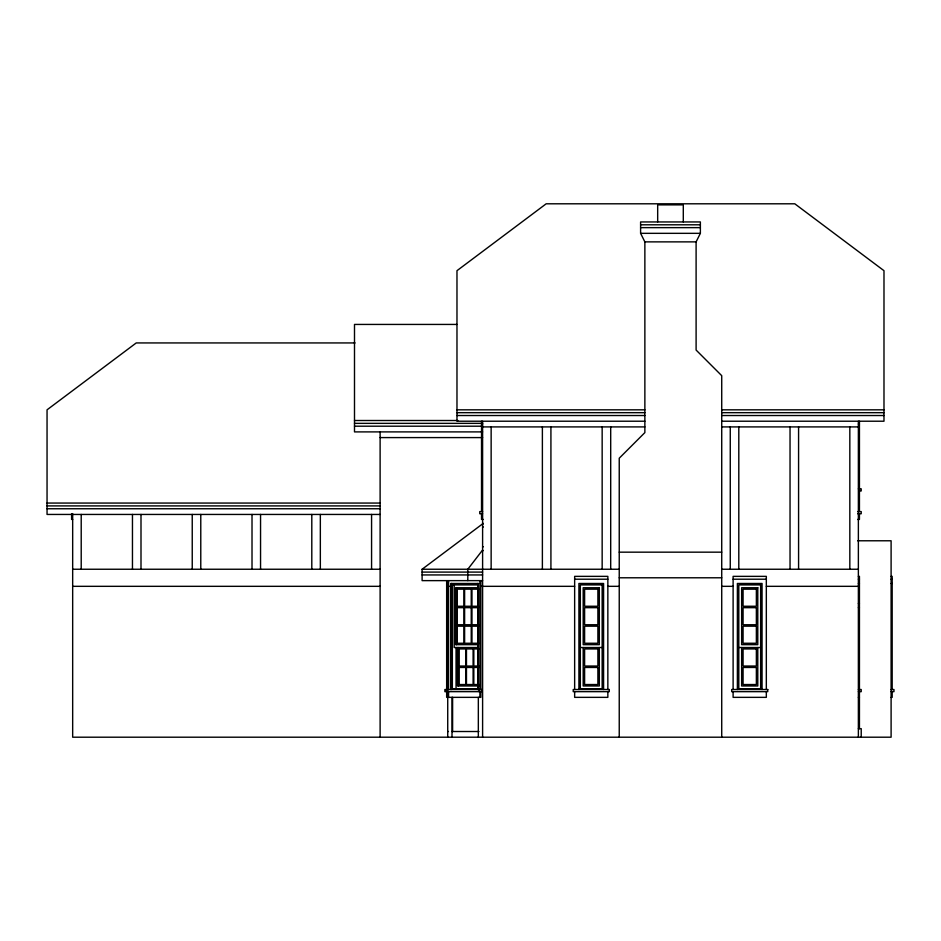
<?xml version="1.0" encoding="UTF-8"?>
<svg xmlns="http://www.w3.org/2000/svg" width="941" height="941" viewBox="0 0 941 941"><rect width="100%" height="100%" fill="white"/><g stroke="black" fill="none" stroke-linecap="round" stroke-linejoin="round"><path stroke-width="1.41" d="M721.723 737.203L721.723 375.671L696.105 350.052L696.105 241.872L700.375 233.333L700.375 221.947L640.598 221.947L640.598 233.333L644.867 241.872L644.867 432.601L619.237 458.22L619.237 737.203M482.604 550.026L467.806 569.246L467.806 580.632M482.604 580.632L422.109 580.632L422.109 569.246L483.309 523.337M482.604 524.172L483.309 523.714M482.604 527.383L483.309 526.913M482.604 547.133L483.309 546.662M640.598 224.793L700.375 224.793M640.598 227.64L700.375 227.64M640.598 233.333L700.375 233.333M644.867 241.872L696.105 241.872M456.973 324.433L354.498 324.433L354.498 431.895L482.604 431.895M355.063 342.936L136.245 342.936L47.05 409.829L47.05 514.445L380.117 514.445M456.973 409.829L644.867 409.829M721.723 409.829L883.987 409.829M456.973 412.676L644.867 412.676M721.723 412.676L883.987 412.676M456.973 415.522L644.867 415.522M721.723 415.522L883.987 415.522M354.498 420.509L457.855 420.509M644.867 421.215L456.973 421.215L456.973 270.69L546.18 203.797L794.792 203.797L883.987 270.69L883.987 421.215L721.723 421.215M354.498 423.356L482.604 423.356M481.533 424.062L482.604 424.062M858.368 424.062L859.439 424.062M354.498 426.202L482.604 426.202M482.604 426.908L644.867 426.908M721.723 426.908L858.368 426.908M380.117 437.589L482.604 437.589M858.368 488.826L861.215 488.826L861.215 490.955L858.839 490.955M47.05 503.059L380.117 503.059M47.05 505.905L380.117 505.905M47.05 508.752L380.117 508.752M482.604 511.598L479.757 511.598L479.757 513.739L482.604 513.739M857.651 511.598L861.215 511.598L861.215 513.739L857.651 513.739M72.669 519.432L71.598 519.432L71.598 513.739M483.309 519.432L481.533 519.432L481.533 513.739M857.651 519.432L859.439 519.432L859.439 513.739M857.651 540.781L891.103 540.781L891.103 737.203L72.669 737.203L72.669 513.598M482.604 550.638L483.309 550.638M619.237 552.167L721.723 552.167M72.669 569.246L380.117 569.246M422.109 569.246L619.237 569.246M721.723 569.246L858.368 569.246M422.109 572.093L482.604 572.093M422.109 574.939L482.604 574.939M858.368 576.362L859.439 576.362L859.439 728.663M891.103 576.362L892.174 576.362L892.174 689.518M619.237 577.786L721.723 577.786M574.645 579.209L607.851 579.209M733.11 579.209L766.327 579.209M858.368 579.209L859.439 579.209M891.103 579.209L892.174 579.209M446.657 583.479L447.728 583.479M478.687 583.479L450.715 583.479L450.715 689.518M858.368 583.479L859.439 583.479M891.103 583.479L892.174 583.479M478.393 584.902L452.35 584.902L452.35 688.812L478.828 688.812M72.669 586.325L380.117 586.325M447.728 586.325L449.504 586.325M480.816 586.325L574.645 586.325M607.851 586.325L619.237 586.325M721.723 586.325L733.11 586.325M766.327 586.325L858.368 586.325M478.616 589.172L471.97 589.172L471.97 606.251L478.616 606.251M858.368 603.404L859.439 603.404M478.616 607.674L471.97 607.674L471.97 624.753L478.616 624.753M858.368 607.674L859.439 607.674M478.616 626.177L471.97 626.177L471.97 643.256L478.616 643.256M478.393 647.526L454.197 647.526L454.197 584.902M580.338 647.526L602.158 647.526M738.803 647.526L760.634 647.526M479.134 648.949L473.817 648.949L473.817 666.04L479.134 666.04M479.134 667.463L473.817 667.463L473.817 684.542L479.134 684.542M478.828 685.965L457.479 685.965L457.479 647.526M858.368 689.518L861.215 689.518L861.215 691.659L858.368 691.659M891.103 689.518L893.95 689.518L893.95 691.659L891.103 691.659M858.368 697.352L859.439 697.352M891.103 697.352L892.174 697.352L892.174 691.659M858.368 728.663L861.215 728.663L861.215 737.203M447.728 731.51L448.434 731.51M451.998 731.51L478.945 731.51M859.439 421.215L859.439 511.598M858.368 421.215L858.368 737.203M849.829 426.908L849.829 569.246M798.58 426.908L798.58 569.246M790.04 426.908L790.04 569.246M766.327 689.518L766.327 576.362L733.11 576.362L733.11 689.518M766.327 691.659L766.327 697.352L733.11 697.352L733.11 691.659M762.057 689.518L762.057 583.479L737.379 583.479L737.379 689.518M757.787 647.526L757.787 685.965L741.649 685.965L741.649 647.526M738.803 426.908L738.803 569.246M730.263 426.908L730.263 569.246M683.295 221.947L683.295 204.867L657.677 204.867L657.677 221.947M610.697 426.908L610.697 569.246M607.851 689.518L607.851 576.362L574.645 576.362L574.645 689.518M607.851 691.659L607.851 697.352L574.645 697.352L574.645 691.659M603.581 689.518L603.581 583.479L578.915 583.479L578.915 689.518M602.158 426.908L602.158 569.246M599.311 647.526L599.311 685.965L583.185 685.965L583.185 647.526M550.92 426.908L550.92 569.246M542.381 426.908L542.381 569.246M491.143 426.908L491.143 569.246M482.604 421.215L482.604 737.203M481.533 421.215L481.533 511.598M480.816 580.632L480.816 689.518M480.816 691.659L480.816 697.352L446.657 697.352L446.657 691.659M479.898 580.632L479.898 689.518M479.898 691.659L479.898 697.352M479.063 689.518L479.063 691.659M478.334 697.352L478.334 737.203M477.969 584.902L477.969 688.812M477.757 583.479L477.757 689.518M458.396 647.526L458.396 685.965M456.55 587.749L456.55 644.679M456.056 647.526L456.056 688.812M452.609 697.352L452.609 731.51M451.998 697.352L451.998 737.203M451.645 583.479L451.645 689.518M448.586 580.632L448.586 689.518M448.586 691.659L448.586 697.352M447.728 580.632L447.728 737.203M446.657 580.632L446.657 689.518M446.328 689.518L446.328 691.659M380.117 431.895L380.117 737.203M371.577 514.445L371.577 569.246M320.34 514.445L320.34 569.246M311.8 514.445L311.8 569.246M260.551 514.445L260.551 569.246M252.012 514.445L252.012 569.246M200.774 514.445L200.774 569.246M192.235 514.445L192.235 569.246M140.997 514.445L140.997 569.246M132.458 514.445L132.458 569.246M81.208 514.445L81.208 569.246M602.158 584.902L580.338 584.902L580.338 688.812L602.158 688.812L602.158 584.902M760.634 584.902L738.803 584.902L738.803 688.812L760.634 688.812L760.634 584.902M478.393 587.749L455.62 587.749L455.62 644.679L478.393 644.679L478.393 587.749M599.311 587.749L583.185 587.749L583.185 644.679L599.311 644.679L599.311 587.749M757.787 587.749L741.649 587.749L741.649 644.679L757.787 644.679L757.787 587.749M463.901 589.172L457.255 589.172L457.255 606.251L463.901 606.251L463.901 589.172M471.253 589.172L464.619 589.172L464.619 606.251L471.253 606.251L471.253 589.172M597.888 589.172L584.608 589.172L584.608 606.251L597.888 606.251L597.888 589.172M756.364 589.172L743.072 589.172L743.072 606.251L756.364 606.251L756.364 589.172M463.901 607.674L457.255 607.674L457.255 624.753L463.901 624.753L463.901 607.674M471.253 607.674L464.619 607.674L464.619 624.753L471.253 624.753L471.253 607.674M597.888 607.674L584.608 607.674L584.608 624.753L597.888 624.753L597.888 607.674M756.364 607.674L743.072 607.674L743.072 624.753L756.364 624.753L756.364 607.674M463.901 626.177L457.255 626.177L457.255 643.256L463.901 643.256L463.901 626.177M471.253 626.177L464.619 626.177L464.619 643.256L471.253 643.256L471.253 626.177M597.888 626.177L584.608 626.177L584.608 643.256L597.888 643.256L597.888 626.177M756.364 626.177L743.072 626.177L743.072 643.256L756.364 643.256L756.364 626.177M465.748 648.949L459.114 648.949L459.114 666.04L465.748 666.04L465.748 648.949M473.111 648.949L466.465 648.949L466.465 666.04L473.111 666.04L473.111 648.949M597.888 648.949L584.608 648.949L584.608 666.04L597.888 666.04L597.888 648.949M756.364 648.949L743.072 648.949L743.072 666.04L756.364 666.04L756.364 648.949M465.748 667.463L459.114 667.463L459.114 684.542L465.748 684.542L465.748 667.463M473.111 667.463L466.465 667.463L466.465 684.542L473.111 684.542L473.111 667.463M597.888 667.463L584.608 667.463L584.608 684.542L597.888 684.542L597.888 667.463M756.364 667.463L743.072 667.463L743.072 684.542L756.364 684.542L756.364 667.463M481.533 689.518L444.881 689.518L444.881 691.659L481.533 691.659L481.533 689.518M609.274 689.518L573.222 689.518L573.222 691.659L609.274 691.659L609.274 689.518M767.75 689.518L731.686 689.518L731.686 691.659L767.75 691.659L767.75 689.518"/></g></svg>
